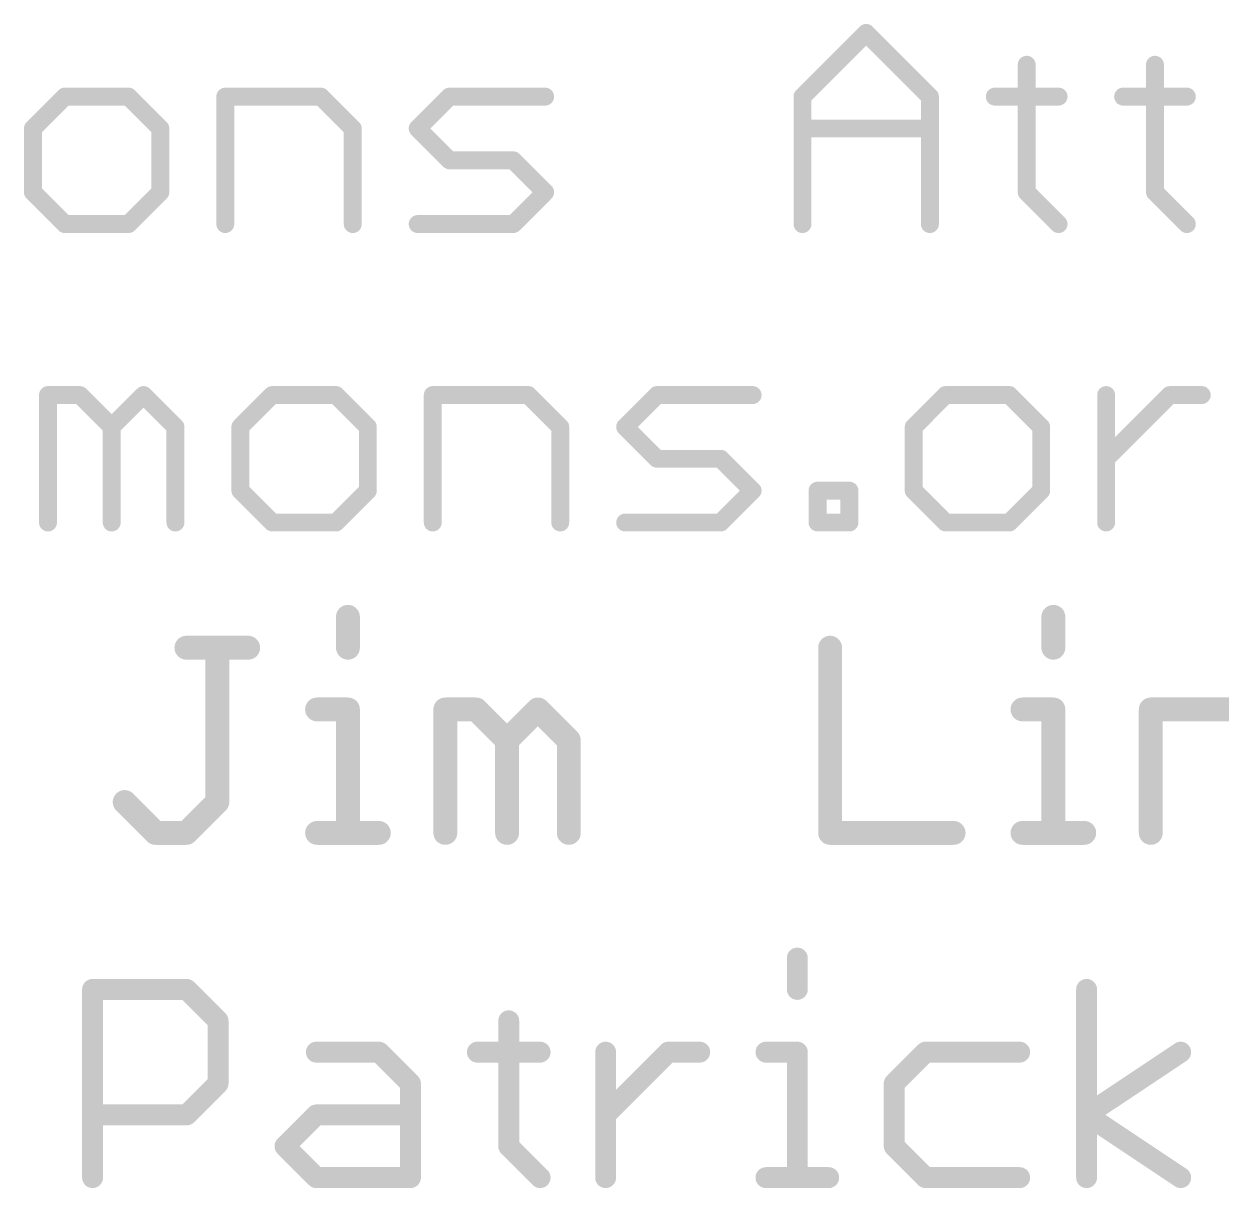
# Model space of a CAD drawing. Extents: x -36 to 71, y -16 to 19.
# Drawn here: x 13.98 to 24.16, y -15.24 to -5.33 of the extents above; entities that cross this region are included whole.
import ezdxf

# ---------------------------------------------------------------- set-up
doc = ezdxf.new("R2010")
doc.units = 0
doc.layers.add('51', color=53, linetype='CONTINUOUS')

msp = doc.modelspace()

# ---------------------------------------------------------------- linework, layer by layer
at = {"layer": '51'}
for points, const_width in [([(20.6012, -5.9511), (21.1435, -5.4088)], 0.1524), ([(21.1435, -5.4088), (21.6858, -5.9511)], 0.1524), ([(22.5095, -5.68), (22.5095, -6.7646)], 0.1524), ([(23.6009, -5.68), (23.6009, -6.7646)], 0.1524), ([(14.3237, -5.9511), (14.0526, -6.2223)], 0.1524), ([(14.866, -5.9511), (14.3237, -5.9511)], 0.1524), ([(15.1372, -6.2223), (14.866, -5.9511)], 0.1524), ([(15.6897, -7.0358), (15.6897, -5.9511)], 0.1524), ([(15.6897, -5.9511), (16.5032, -5.9511)], 0.1524), ([(16.5032, -5.9511), (16.7744, -6.2223)], 0.1524), ([(17.3269, -6.2223), (17.598, -5.9511)], 0.1524), ([(17.598, -5.9511), (18.4115, -5.9511)], 0.1524), ([(20.6012, -7.0358), (20.6012, -5.9511)], 0.1524), ([(21.6858, -5.9511), (21.6858, -7.0358)], 0.1524), ([(22.2383, -5.9511), (22.7807, -5.9511)], 0.1524), ([(23.3298, -5.9511), (23.8721, -5.9511)], 0.1524), ([(14.0526, -6.2223), (14.0526, -6.7646)], 0.1524), ([(15.1372, -6.7646), (15.1372, -6.2223)], 0.1524), ([(16.7744, -6.2223), (16.7744, -7.0358)], 0.1524), ([(17.598, -6.4935), (17.3269, -6.2223)], 0.1524), ([(20.6012, -6.2223), (21.6858, -6.2223)], 0.1524), ([(18.1404, -6.4935), (17.598, -6.4935)], 0.1524), ([(18.4115, -6.7646), (18.1404, -6.4935)], 0.1524), ([(14.0526, -6.7646), (14.3237, -7.0358)], 0.1524), ([(14.866, -7.0358), (15.1372, -6.7646)], 0.1524), ([(18.1404, -7.0358), (18.4115, -6.7646)], 0.1524), ([(22.5095, -6.7646), (22.7807, -7.0358)], 0.1524), ([(23.6009, -6.7646), (23.8721, -7.0358)], 0.1524), ([(14.3237, -7.0358), (14.866, -7.0358)], 0.1524), ([(17.3269, -7.0358), (18.1404, -7.0358)], 0.1524), ([(14.181, -9.5758), (14.181, -8.4911)], 0.1524), ([(14.181, -8.4911), (14.4521, -8.4911)], 0.1524), ([(14.4521, -8.4911), (14.7233, -8.7623)], 0.1524), ([(14.7233, -8.7623), (14.9945, -8.4911)], 0.1524), ([(14.9945, -8.4911), (15.2656, -8.7623)], 0.1524), ([(16.0893, -8.4911), (15.8181, -8.7623)], 0.1524), ([(16.6316, -8.4911), (16.0893, -8.4911)], 0.1524), ([(16.9028, -8.7623), (16.6316, -8.4911)], 0.1524), ([(17.4553, -9.5758), (17.4553, -8.4911)], 0.1524), ([(17.4553, -8.4911), (18.2688, -8.4911)], 0.1524), ([(18.2688, -8.4911), (18.5399, -8.7623)], 0.1524), ([(19.0924, -8.7623), (19.3636, -8.4911)], 0.1524), ([(19.3636, -8.4911), (20.1771, -8.4911)], 0.1524), ([(21.8193, -8.4911), (21.5482, -8.7623)], 0.1524), ([(22.3617, -8.4911), (21.8193, -8.4911)], 0.1524), ([(22.6328, -8.7623), (22.3617, -8.4911)], 0.1524), ([(23.1853, -9.5758), (23.1853, -8.4911)], 0.1524), ([(23.1853, -9.0335), (23.7276, -8.4911)], 0.1524), ([(23.7276, -8.4911), (23.9988, -8.4911)], 0.1524), ([(14.7233, -8.7623), (14.7233, -9.5758)], 0.1524), ([(15.2656, -8.7623), (15.2656, -9.5758)], 0.1524), ([(15.8181, -8.7623), (15.8181, -9.3046)], 0.1524), ([(16.9028, -9.3046), (16.9028, -8.7623)], 0.1524), ([(18.5399, -8.7623), (18.5399, -9.5758)], 0.1524), ([(19.3636, -9.0335), (19.0924, -8.7623)], 0.1524), ([(21.5482, -8.7623), (21.5482, -9.3046)], 0.1524), ([(22.6328, -9.3046), (22.6328, -8.7623)], 0.1524), ([(19.9059, -9.0335), (19.3636, -9.0335)], 0.1524), ([(20.1771, -9.3046), (19.9059, -9.0335)], 0.1524), ([(15.8181, -9.3046), (16.0893, -9.5758)], 0.1524), ([(16.6316, -9.5758), (16.9028, -9.3046)], 0.1524), ([(19.9059, -9.5758), (20.1771, -9.3046)], 0.1524), ([(20.7296, -9.5758), (20.7296, -9.3046)], 0.1524), ([(20.7296, -9.3046), (21.0007, -9.3046)], 0.1524), ([(21.0007, -9.3046), (21.0007, -9.5758)], 0.1524), ([(21.5482, -9.3046), (21.8193, -9.5758)], 0.1524), ([(22.3617, -9.5758), (22.6328, -9.3046)], 0.1524), ([(16.0893, -9.5758), (16.6316, -9.5758)], 0.1524), ([(19.0924, -9.5758), (19.9059, -9.5758)], 0.1524), ([(21.0007, -9.5758), (20.7296, -9.5758)], 0.1524), ([(21.8193, -9.5758), (22.3617, -9.5758)], 0.1524), ([(16.7334, -10.3786), (16.7334, -10.6413)], 0.2032), ([(22.7364, -10.3786), (22.7364, -10.6413)], 0.2032), ([(15.359, -10.6413), (15.8844, -10.6413)], 0.2032), ([(15.6217, -11.9547), (15.6217, -10.6413)], 0.2032), ([(20.8365, -10.6413), (20.8365, -12.2174)], 0.2032), ([(16.4708, -11.1666), (16.7334, -11.1666)], 0.2032), ([(16.7334, -11.1666), (16.7334, -12.2174)], 0.2032), ([(17.5622, -12.2174), (17.5622, -11.1666)], 0.2032), ([(17.5622, -11.1666), (17.8249, -11.1666)], 0.2032), ([(17.8249, -11.1666), (18.0876, -11.4293)], 0.2032), ([(18.0876, -11.4293), (18.3503, -11.1666)], 0.2032), ([(18.3503, -11.1666), (18.613, -11.4293)], 0.2032), ([(22.4737, -11.1666), (22.7364, -11.1666)], 0.2032), ([(22.7364, -11.1666), (22.7364, -12.2174)], 0.2032), ([(23.5651, -12.2174), (23.5651, -11.1666)], 0.2032), ([(23.5651, -11.1666), (24.3532, -11.1666)], 0.2032), ([(18.0876, -11.4293), (18.0876, -12.2174)], 0.2032), ([(18.613, -11.4293), (18.613, -12.2174)], 0.2032), ([(14.8336, -11.9547), (15.0963, -12.2174)], 0.2032), ([(15.359, -12.2174), (15.6217, -11.9547)], 0.2032), ([(15.0963, -12.2174), (15.359, -12.2174)], 0.2032), ([(16.4708, -12.2174), (16.9961, -12.2174)], 0.2032), ([(20.8365, -12.2174), (21.8873, -12.2174)], 0.2032), ([(22.4737, -12.2174), (22.999, -12.2174)], 0.2032), ([(20.5575, -13.2826), (20.5575, -13.5495)], 0.1778), ([(14.5605, -15.1511), (14.5605, -13.5495)], 0.1778), ([(14.5605, -13.5495), (15.3613, -13.5495)], 0.1778), ([(15.3613, -13.5495), (15.6282, -13.8165)], 0.1778), ([(23.0191, -15.1511), (23.0191, -13.5495)], 0.1778), ([(15.6282, -13.8165), (15.6282, -14.3503)], 0.1778), ([(18.1017, -13.8165), (18.1017, -14.8842)], 0.1778), ([(16.4646, -14.0834), (16.9984, -14.0834)], 0.1778), ([(16.9984, -14.0834), (17.2653, -14.3503)], 0.1778), ([(17.8348, -14.0834), (18.3686, -14.0834)], 0.1778), ([(18.9262, -15.1511), (18.9262, -14.0834)], 0.1778), ([(18.9262, -14.6172), (19.4601, -14.0834)], 0.1778), ([(19.4601, -14.0834), (19.727, -14.0834)], 0.1778), ([(20.2905, -14.0834), (20.5575, -14.0834)], 0.1778), ([(20.5575, -14.0834), (20.5575, -15.1511)], 0.1778), ([(21.6489, -14.0834), (21.382, -14.3503)], 0.1778), ([(22.4497, -14.0834), (21.6489, -14.0834)], 0.1778), ([(23.0191, -14.6172), (23.8199, -14.0834)], 0.1778), ([(15.6282, -14.3503), (15.3613, -14.6172)], 0.1778), ([(17.2653, -14.3503), (17.2653, -15.1511)], 0.1778), ([(21.382, -14.3503), (21.382, -14.8842)], 0.1778), ([(15.3613, -14.6172), (14.5605, -14.6172)], 0.1778), ([(16.1976, -14.8842), (16.4646, -14.6172)], 0.1778), ([(16.4646, -14.6172), (17.2653, -14.6172)], 0.1778), ([(23.8199, -15.1511), (23.0191, -14.6172)], 0.1778), ([(16.4646, -15.1511), (16.1976, -14.8842)], 0.1778), ([(18.1017, -14.8842), (18.3686, -15.1511)], 0.1778), ([(21.382, -14.8842), (21.6489, -15.1511)], 0.1778), ([(17.2653, -15.1511), (16.4646, -15.1511)], 0.1778), ([(20.2905, -15.1511), (20.8244, -15.1511)], 0.1778), ([(21.6489, -15.1511), (22.4497, -15.1511)], 0.1778)]:
    msp.add_lwpolyline(points, dxfattribs=dict(at, const_width=const_width))
for points, const_width in [([(21.1704, -5.3819, 1), (21.1166, -5.4358)], 0.0762), ([(21.1704, -5.4358, 1), (21.1166, -5.3819)], 0.0762), ([(22.5476, -5.68, 1), (22.4714, -5.68)], 0.0762), ([(23.639, -5.68, 1), (23.5628, -5.68)], 0.0762), ([(14.3237, -5.913, 1), (14.3237, -5.9892)], 0.0762), ([(14.3507, -5.9781, 1), (14.2968, -5.9242)], 0.0762), ([(14.893, -5.9242, 1), (14.8391, -5.9781)], 0.0762), ([(14.866, -5.9892, 1), (14.866, -5.913)], 0.0762), ([(15.7278, -5.9511, 1), (15.6516, -5.9511)], 0.0762), ([(15.6897, -5.913, 1), (15.6897, -5.9892)], 0.0762), ([(16.5301, -5.9242, 1), (16.4763, -5.9781)], 0.0762), ([(16.5032, -5.9892, 1), (16.5032, -5.913)], 0.0762), ([(17.598, -5.913, 1), (17.598, -5.9892)], 0.0762), ([(17.625, -5.9781, 1), (17.5711, -5.9242)], 0.0762), ([(18.4115, -5.9892, 1), (18.4115, -5.913)], 0.0762), ([(20.5742, -5.9242, 1), (20.6281, -5.9781)], 0.0762), ([(20.6393, -5.9511, 1), (20.5631, -5.9511)], 0.0762), ([(21.7239, -5.9511, 1), (21.6477, -5.9511)], 0.0762), ([(21.6589, -5.9781, 1), (21.7128, -5.9242)], 0.0762), ([(22.2383, -5.913, 1), (22.2383, -5.9892)], 0.0762), ([(22.7807, -5.9892, 1), (22.7807, -5.913)], 0.0762), ([(23.3298, -5.913, 1), (23.3298, -5.9892)], 0.0762), ([(23.8721, -5.9892, 1), (23.8721, -5.913)], 0.0762), ([(14.0907, -6.2223, 1), (14.0145, -6.2223)], 0.0762), ([(14.0256, -6.1954, 1), (14.0795, -6.2492)], 0.0762), ([(15.1753, -6.2223, 1), (15.0991, -6.2223)], 0.0762), ([(15.1103, -6.2492, 1), (15.1642, -6.1954)], 0.0762), ([(16.8125, -6.2223, 1), (16.7363, -6.2223)], 0.0762), ([(16.7474, -6.2492, 1), (16.8013, -6.1954)], 0.0762), ([(17.3538, -6.1954, 1), (17.2999, -6.2492)], 0.0762), ([(17.2999, -6.1954, 1), (17.3538, -6.2492)], 0.0762), ([(20.6012, -6.1842, 1), (20.6012, -6.2604)], 0.0762), ([(21.6858, -6.2604, 1), (21.6858, -6.1842)], 0.0762), ([(17.598, -6.4554, 1), (17.598, -6.5316)], 0.0762), ([(18.1673, -6.4665, 1), (18.1134, -6.5204)], 0.0762), ([(18.1404, -6.5316, 1), (18.1404, -6.4554)], 0.0762), ([(17.5711, -6.5204, 1), (17.625, -6.4665)], 0.0762), ([(14.0795, -6.7377, 1), (14.0256, -6.7916)], 0.0762), ([(15.1641, -6.7916, 1), (15.1103, -6.7377)], 0.0762), ([(18.4385, -6.7916, 1), (18.3846, -6.7377)], 0.0762), ([(18.3846, -6.7916, 1), (18.4385, -6.7377)], 0.0762), ([(22.5364, -6.7377, 1), (22.4826, -6.7916)], 0.0762), ([(23.6279, -6.7377, 1), (23.574, -6.7916)], 0.0762), ([(14.0145, -6.7646, 1), (14.0907, -6.7646)], 0.0762), ([(15.0991, -6.7646, 1), (15.1753, -6.7646)], 0.0762), ([(22.4714, -6.7646, 1), (22.5476, -6.7646)], 0.0762), ([(23.5628, -6.7646, 1), (23.639, -6.7646)], 0.0762), ([(14.3237, -6.9977, 1), (14.3237, -7.0739)], 0.0762), ([(14.2968, -7.0627, 1), (14.3507, -7.0089)], 0.0762), ([(14.8391, -7.0089, 1), (14.893, -7.0627)], 0.0762), ([(14.866, -7.0739, 1), (14.866, -6.9977)], 0.0762), ([(15.6516, -7.0358, 1), (15.7278, -7.0358)], 0.0762), ([(16.7363, -7.0358, 1), (16.8125, -7.0358)], 0.0762), ([(17.3269, -6.9977, 1), (17.3269, -7.0739)], 0.0762), ([(18.1134, -7.0089, 1), (18.1673, -7.0627)], 0.0762), ([(18.1404, -7.0739, 1), (18.1404, -6.9977)], 0.0762), ([(20.5631, -7.0358, 1), (20.6393, -7.0358)], 0.0762), ([(21.6477, -7.0358, 1), (21.7239, -7.0358)], 0.0762), ([(22.7537, -7.0627, 1), (22.8076, -7.0089)], 0.0762), ([(23.8452, -7.0627, 1), (23.899, -7.0089)], 0.0762), ([(14.2191, -8.4911, 1), (14.1429, -8.4911)], 0.0762), ([(14.181, -8.453, 1), (14.181, -8.5292)], 0.0762), ([(14.4791, -8.4642, 1), (14.4252, -8.5181)], 0.0762), ([(14.4521, -8.5292, 1), (14.4521, -8.453)], 0.0762), ([(15.0214, -8.4642, 1), (14.9675, -8.5181)], 0.0762), ([(15.0214, -8.5181, 1), (14.9675, -8.4642)], 0.0762), ([(16.0893, -8.453, 1), (16.0893, -8.5292)], 0.0762), ([(16.1162, -8.5181, 1), (16.0623, -8.4642)], 0.0762), ([(16.6585, -8.4642, 1), (16.6047, -8.5181)], 0.0762), ([(16.6316, -8.5292, 1), (16.6316, -8.453)], 0.0762), ([(17.4934, -8.4911, 1), (17.4172, -8.4911)], 0.0762), ([(17.4553, -8.453, 1), (17.4553, -8.5292)], 0.0762), ([(18.2957, -8.4642, 1), (18.2418, -8.5181)], 0.0762), ([(18.2688, -8.5292, 1), (18.2688, -8.453)], 0.0762), ([(19.3636, -8.453, 1), (19.3636, -8.5292)], 0.0762), ([(19.3905, -8.5181, 1), (19.3366, -8.4642)], 0.0762), ([(20.1771, -8.5292, 1), (20.1771, -8.453)], 0.0762), ([(21.8193, -8.453, 1), (21.8193, -8.5292)], 0.0762), ([(21.8463, -8.5181, 1), (21.7924, -8.4642)], 0.0762), ([(22.3886, -8.4642, 1), (22.3347, -8.5181)], 0.0762), ([(22.3617, -8.5292, 1), (22.3617, -8.453)], 0.0762), ([(23.2234, -8.4911, 1), (23.1472, -8.4911)], 0.0762), ([(23.7276, -8.453, 1), (23.7276, -8.5292)], 0.0762), ([(23.7546, -8.5181, 1), (23.7007, -8.4642)], 0.0762), ([(23.9988, -8.5292, 1), (23.9988, -8.453)], 0.0762), ([(14.7614, -8.7623, 1), (14.6852, -8.7623)], 0.0762), ([(14.6963, -8.7354, 1), (14.7502, -8.7892)], 0.0762), ([(14.6963, -8.7892, 1), (14.7502, -8.7354)], 0.0762), ([(15.3037, -8.7623, 1), (15.2275, -8.7623)], 0.0762), ([(15.2387, -8.7892, 1), (15.2926, -8.7354)], 0.0762), ([(15.8562, -8.7623, 1), (15.78, -8.7623)], 0.0762), ([(15.7912, -8.7354, 1), (15.8451, -8.7892)], 0.0762), ([(16.9409, -8.7623, 1), (16.8647, -8.7623)], 0.0762), ([(16.8758, -8.7892, 1), (16.9297, -8.7354)], 0.0762), ([(18.578, -8.7623, 1), (18.5018, -8.7623)], 0.0762), ([(18.513, -8.7892, 1), (18.5669, -8.7354)], 0.0762), ([(19.1194, -8.7354, 1), (19.0655, -8.7892)], 0.0762), ([(19.0655, -8.7354, 1), (19.1194, -8.7892)], 0.0762), ([(21.5863, -8.7623, 1), (21.5101, -8.7623)], 0.0762), ([(21.5212, -8.7354, 1), (21.5751, -8.7892)], 0.0762), ([(22.6709, -8.7623, 1), (22.5947, -8.7623)], 0.0762), ([(22.6059, -8.7892, 1), (22.6598, -8.7354)], 0.0762), ([(19.3636, -8.9954, 1), (19.3636, -9.0716)], 0.0762), ([(19.9329, -9.0065, 1), (19.879, -9.0604)], 0.0762), ([(19.9059, -9.0716, 1), (19.9059, -8.9954)], 0.0762), ([(19.3366, -9.0604, 1), (19.3905, -9.0065)], 0.0762), ([(23.1584, -9.0065, 1), (23.2123, -9.0604)], 0.0762), ([(15.8451, -9.2777, 1), (15.7912, -9.3316)], 0.0762), ([(15.78, -9.3046, 1), (15.8562, -9.3046)], 0.0762), ([(16.8647, -9.3046, 1), (16.9409, -9.3046)], 0.0762), ([(16.9297, -9.3316, 1), (16.8758, -9.2777)], 0.0762), ([(20.204, -9.3316, 1), (20.1501, -9.2777)], 0.0762), ([(20.1501, -9.3316, 1), (20.204, -9.2777)], 0.0762), ([(20.7677, -9.3046, 1), (20.6915, -9.3046)], 0.0762), ([(20.7296, -9.2665, 1), (20.7296, -9.3427)], 0.0762), ([(21.0388, -9.3046, 1), (20.9626, -9.3046)], 0.0762), ([(21.0007, -9.3427, 1), (21.0007, -9.2665)], 0.0762), ([(21.5751, -9.2777, 1), (21.5212, -9.3316)], 0.0762), ([(21.5101, -9.3046, 1), (21.5863, -9.3046)], 0.0762), ([(22.5947, -9.3046, 1), (22.6709, -9.3046)], 0.0762), ([(22.6598, -9.3316, 1), (22.6059, -9.2777)], 0.0762), ([(14.1429, -9.5758, 1), (14.2191, -9.5758)], 0.0762), ([(14.6852, -9.5758, 1), (14.7614, -9.5758)], 0.0762), ([(15.2275, -9.5758, 1), (15.3037, -9.5758)], 0.0762), ([(16.0893, -9.5377, 1), (16.0893, -9.6139)], 0.0762), ([(16.0623, -9.6027, 1), (16.1162, -9.5489)], 0.0762), ([(16.6047, -9.5489, 1), (16.6585, -9.6027)], 0.0762), ([(16.6316, -9.6139, 1), (16.6316, -9.5377)], 0.0762), ([(17.4172, -9.5758, 1), (17.4934, -9.5758)], 0.0762), ([(18.5018, -9.5758, 1), (18.578, -9.5758)], 0.0762), ([(19.0924, -9.5377, 1), (19.0924, -9.6139)], 0.0762), ([(19.879, -9.5489, 1), (19.9329, -9.6027)], 0.0762), ([(19.9059, -9.6139, 1), (19.9059, -9.5377)], 0.0762), ([(20.7296, -9.5377, 1), (20.7296, -9.6139)], 0.0762), ([(20.6915, -9.5758, 1), (20.7677, -9.5758)], 0.0762), ([(20.9626, -9.5758, 1), (21.0388, -9.5758)], 0.0762), ([(21.0007, -9.6139, 1), (21.0007, -9.5377)], 0.0762), ([(21.8193, -9.5377, 1), (21.8193, -9.6139)], 0.0762), ([(21.7924, -9.6027, 1), (21.8463, -9.5489)], 0.0762), ([(22.3347, -9.5489, 1), (22.3886, -9.6027)], 0.0762), ([(22.3617, -9.6139, 1), (22.3617, -9.5377)], 0.0762), ([(23.1472, -9.5758, 1), (23.2234, -9.5758)], 0.0762), ([(16.7842, -10.3786, 1), (16.6826, -10.3786)], 0.1016), ([(22.7872, -10.3786, 1), (22.6856, -10.3786)], 0.1016), ([(15.359, -10.5905, 1), (15.359, -10.6921)], 0.1016), ([(15.6725, -10.6413, 1), (15.5709, -10.6413)], 0.1016), ([(15.8844, -10.6921, 1), (15.8844, -10.5905)], 0.1016), ([(16.6826, -10.6413, 1), (16.7842, -10.6413)], 0.1016), ([(20.8873, -10.6413, 1), (20.7857, -10.6413)], 0.1016), ([(22.6856, -10.6413, 1), (22.7872, -10.6413)], 0.1016), ([(16.4708, -11.1158, 1), (16.4708, -11.2174)], 0.1016), ([(16.7842, -11.1666, 1), (16.6826, -11.1666)], 0.1016), ([(16.7334, -11.2174, 1), (16.7334, -11.1158)], 0.1016), ([(17.613, -11.1666, 1), (17.5114, -11.1666)], 0.1016), ([(17.5622, -11.1158, 1), (17.5622, -11.2174)], 0.1016), ([(17.8608, -11.1307, 1), (17.789, -11.2026)], 0.1016), ([(17.8249, -11.2174, 1), (17.8249, -11.1158)], 0.1016), ([(18.3862, -11.1307, 1), (18.3143, -11.2026)], 0.1016), ([(18.3862, -11.2026, 1), (18.3143, -11.1307)], 0.1016), ([(22.4737, -11.1158, 1), (22.4737, -11.2174)], 0.1016), ([(22.7872, -11.1666, 1), (22.6856, -11.1666)], 0.1016), ([(22.7364, -11.2174, 1), (22.7364, -11.1158)], 0.1016), ([(23.6159, -11.1666, 1), (23.5143, -11.1666)], 0.1016), ([(23.5651, -11.1158, 1), (23.5651, -11.2174)], 0.1016), ([(18.1384, -11.4293, 1), (18.0368, -11.4293)], 0.1016), ([(18.0517, -11.3934, 1), (18.1235, -11.4652)], 0.1016), ([(18.0517, -11.4652, 1), (18.1235, -11.3934)], 0.1016), ([(18.6638, -11.4293, 1), (18.5622, -11.4293)], 0.1016), ([(18.577, -11.4652, 1), (18.6489, -11.3934)], 0.1016), ([(14.8695, -11.9188, 1), (14.7977, -11.9906)], 0.1016), ([(15.5709, -11.9547, 1), (15.6725, -11.9547)], 0.1016), ([(15.6576, -11.9906, 1), (15.5858, -11.9188)], 0.1016), ([(15.0963, -12.1666, 1), (15.0963, -12.2682)], 0.1016), ([(15.359, -12.2682, 1), (15.359, -12.1666)], 0.1016), ([(16.4708, -12.1666, 1), (16.4708, -12.2682)], 0.1016), ([(16.9961, -12.2682, 1), (16.9961, -12.1666)], 0.1016), ([(20.8365, -12.1666, 1), (20.8365, -12.2682)], 0.1016), ([(21.8873, -12.2682, 1), (21.8873, -12.1666)], 0.1016), ([(22.4737, -12.1666, 1), (22.4737, -12.2682)], 0.1016), ([(22.999, -12.2682, 1), (22.999, -12.1666)], 0.1016), ([(15.0604, -12.2533, 1), (15.1322, -12.1815)], 0.1016), ([(15.3231, -12.1815, 1), (15.3949, -12.2533)], 0.1016), ([(16.6826, -12.2174, 1), (16.7842, -12.2174)], 0.1016), ([(17.5114, -12.2174, 1), (17.613, -12.2174)], 0.1016), ([(18.0368, -12.2174, 1), (18.1384, -12.2174)], 0.1016), ([(18.5622, -12.2174, 1), (18.6638, -12.2174)], 0.1016), ([(20.7857, -12.2174, 1), (20.8873, -12.2174)], 0.1016), ([(22.6856, -12.2174, 1), (22.7872, -12.2174)], 0.1016), ([(23.5143, -12.2174, 1), (23.6159, -12.2174)], 0.1016), ([(20.6019, -13.2826, 1), (20.513, -13.2826)], 0.0889), ([(14.6049, -13.5495, 1), (14.516, -13.5495)], 0.0889), ([(14.5605, -13.5051, 1), (14.5605, -13.594)], 0.0889), ([(15.3927, -13.5181, 1), (15.3298, -13.581)], 0.0889), ([(15.3613, -13.594, 1), (15.3613, -13.5051)], 0.0889), ([(20.513, -13.5495, 1), (20.6019, -13.5495)], 0.0889), ([(23.0636, -13.5495, 1), (22.9747, -13.5495)], 0.0889), ([(15.6726, -13.8165, 1), (15.5837, -13.8165)], 0.0889), ([(15.5968, -13.8479, 1), (15.6596, -13.785)], 0.0889), ([(18.1462, -13.8165, 1), (18.0573, -13.8165)], 0.0889), ([(16.4646, -14.0389, 1), (16.4646, -14.1278)], 0.0889), ([(17.0298, -14.052, 1), (16.967, -14.1148)], 0.0889), ([(16.9984, -14.1278, 1), (16.9984, -14.0389)], 0.0889), ([(17.8348, -14.0389, 1), (17.8348, -14.1278)], 0.0889), ([(18.3686, -14.1278, 1), (18.3686, -14.0389)], 0.0889), ([(18.9707, -14.0834, 1), (18.8818, -14.0834)], 0.0889), ([(19.4601, -14.0389, 1), (19.4601, -14.1278)], 0.0889), ([(19.4915, -14.1148, 1), (19.4287, -14.052)], 0.0889), ([(19.727, -14.1278, 1), (19.727, -14.0389)], 0.0889), ([(20.2905, -14.0389, 1), (20.2905, -14.1278)], 0.0889), ([(20.6019, -14.0834, 1), (20.513, -14.0834)], 0.0889), ([(20.5575, -14.1278, 1), (20.5575, -14.0389)], 0.0889), ([(21.6489, -14.0389, 1), (21.6489, -14.1278)], 0.0889), ([(21.6803, -14.1148, 1), (21.6175, -14.052)], 0.0889), ([(22.4497, -14.1278, 1), (22.4497, -14.0389)], 0.0889), ([(23.8446, -14.1204, 1), (23.7952, -14.0464)], 0.0889), ([(15.6596, -14.3817, 1), (15.5968, -14.3189)], 0.0889), ([(17.3098, -14.3503, 1), (17.2209, -14.3503)], 0.0889), ([(21.4264, -14.3503, 1), (21.3375, -14.3503)], 0.0889), ([(15.5837, -14.3503, 1), (15.6726, -14.3503)], 0.0889), ([(17.2339, -14.3817, 1), (17.2968, -14.3189)], 0.0889), ([(21.3505, -14.3189, 1), (21.4134, -14.3817)], 0.0889), ([(14.5605, -14.5728, 1), (14.5605, -14.6617)], 0.0889), ([(15.3298, -14.5858, 1), (15.3927, -14.6487)], 0.0889), ([(15.3613, -14.6617, 1), (15.3613, -14.5728)], 0.0889), ([(16.4646, -14.5728, 1), (16.4646, -14.6617)], 0.0889), ([(16.496, -14.6487, 1), (16.4331, -14.5858)], 0.0889), ([(17.2653, -14.6617, 1), (17.2653, -14.5728)], 0.0889), ([(18.8948, -14.5858, 1), (18.9577, -14.6487)], 0.0889), ([(23.0438, -14.5803, 1), (22.9945, -14.6542)], 0.0889), ([(22.9945, -14.5803, 1), (23.0438, -14.6542)], 0.0889), ([(16.2291, -14.8527, 1), (16.1662, -14.9156)], 0.0889), ([(16.1662, -14.8527, 1), (16.2291, -14.9156)], 0.0889), ([(18.1331, -14.8527, 1), (18.0703, -14.9156)], 0.0889), ([(18.0573, -14.8842, 1), (18.1462, -14.8842)], 0.0889), ([(21.4134, -14.8527, 1), (21.3505, -14.9156)], 0.0889), ([(21.3375, -14.8842, 1), (21.4264, -14.8842)], 0.0889), ([(16.4646, -15.1067, 1), (16.4646, -15.1956)], 0.0889), ([(16.4331, -15.1825, 1), (16.496, -15.1197)], 0.0889), ([(17.2653, -15.1956, 1), (17.2653, -15.1067)], 0.0889), ([(18.3372, -15.1825, 1), (18.4001, -15.1197)], 0.0889), ([(20.2905, -15.1067, 1), (20.2905, -15.1956)], 0.0889), ([(20.8244, -15.1956, 1), (20.8244, -15.1067)], 0.0889), ([(21.6489, -15.1067, 1), (21.6489, -15.1956)], 0.0889), ([(21.6175, -15.1825, 1), (21.6803, -15.1197)], 0.0889), ([(22.4497, -15.1956, 1), (22.4497, -15.1067)], 0.0889), ([(23.7952, -15.1881, 1), (23.8446, -15.1141)], 0.0889), ([(14.516, -15.1511, 1), (14.6049, -15.1511)], 0.0889), ([(17.2209, -15.1511, 1), (17.3098, -15.1511)], 0.0889), ([(18.8818, -15.1511, 1), (18.9707, -15.1511)], 0.0889), ([(20.513, -15.1511, 1), (20.6019, -15.1511)], 0.0889), ([(22.9747, -15.1511, 1), (23.0636, -15.1511)], 0.0889)]:
    msp.add_lwpolyline(points, format="xyb", dxfattribs=dict(at, const_width=const_width))

doc.saveas('drawing.dxf')
